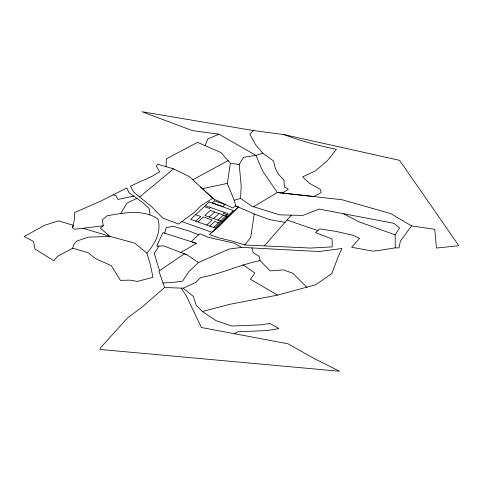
<?xml version="1.0" encoding="UTF-8"?>
<svg xmlns="http://www.w3.org/2000/svg" width="483" height="483" viewBox="0 0 483 483"><rect width="100%" height="100%" fill="white"/><g stroke="black" fill="none" stroke-linecap="round" stroke-linejoin="round"><path stroke-width="0.72" d="M166.061 166.707L157.47 164.172L156.414 166.122L159.662 171.918L152.399 176.108L130.452 186.142L133.61 192.041L151.734 206.772L162.868 218.189L178.656 224.046L194.848 211.916L200.554 206.006L212.828 198.223L189.505 176.693L173.578 168.875L166.061 166.707L166.375 158.877L197.517 142.346L220.985 152.556L230.361 163.32L227.312 183.401L234.189 200.258L235.801 205.939L238.318 207.05L218.201 227.209L209.417 234.527L218.624 237.793L232.836 241.228L244.845 244.978L310.503 248.057L332.219 246.867L332.099 239.007L315.471 232.601L319.818 228.894L335.287 231.254L353.26 235.318L359.563 238.367L351.642 247.26L372.737 251.1L377.398 250.725L395.263 247.857L399 247.918L400.353 241.295L411.564 225.893L434.778 229.328L436.397 248.039L458.85 245.738L399.574 160.332L284.076 134.618L253.503 130.579L141.996 111.736L192.427 130.603L218.877 134.189L256.002 155.429L262.649 171.127L277.32 192.506L342.067 199.739L390.656 213.564L411.564 225.893M240.582 198.386L241.198 185.883L239.182 164.455L243.613 157.265L256.002 155.429L262.788 153.129L273.577 160.99L275.328 168.332L278.619 174.405L283.944 180.123L284.378 186.818L288.291 189.306L282.356 193.055L277.32 192.506L253.551 206.736L251.649 206.108L240.582 198.386L234.189 200.258M212.514 198.422L232.655 207.95L235.801 205.939L254.269 214.005L250.762 237.123L244.845 244.978M164.709 233.198L166.152 227.741L173.071 226.219L189.656 231.224L198.658 234.774M72.746 248.184L73.549 244.839L76.682 241.095L88.25 237.183L109.967 236.386L134.751 243.136L146.904 253.128L150.34 264.624L152.972 277.327L137.371 281.402L129.842 280.134L120.454 280.382L111.217 265.602L95.531 258.592L88.105 252.694L72.746 248.184L57.67 256.238L53.794 260.723L34.842 248.926L33.575 241.458L24.15 236.555L45.07 225.084L58.715 220.9L73.247 225.283L72.571 227.831L74.672 229.268L103.277 225.778L102.233 220.049L107.051 215.804C123.491 212.888 142.896 208.891 157.712 218.799C162.046 231.067 154.898 244.03 146.904 253.128M72.571 227.837L74.249 220.242L74.473 212.605L100.712 201.121L126.872 187.947L129.033 192.832L142.666 202.492L149.181 208.565L150.05 214.488M205.082 145.437L207.974 138.875L218.877 134.189M158.895 246.095L154.216 253.412L159.553 270.679M120.828 213.395L126.944 203.12L137.015 198.296M395.263 247.857L395.136 234.865L399.586 227.934L393.995 223.339L319.064 209.061L302.775 215.424L279.579 214.85L253.551 206.736M264.467 245.75L291.291 215.134M198.477 262.541L188.611 271.965L182.574 281.178L171.972 282.543L162.976 282.953L158.925 271.108L184.391 253.81L186.975 254.819L198.477 262.541L228.966 249.089L241.657 247.381L319.088 251.534L341.928 248.516L337.985 257.258L331.839 273.547L315.725 284.759L277.55 295.113L229.552 304.362L202.389 311.541L196.237 305.274L193.333 296.393L183.16 288.2L164.57 287.506L142.087 307.103L127.91 317.524L100.736 347.579L99.993 349.438L339.634 371.264L314.675 358.821L287.965 343.787L201.375 327.51L186.335 295.916L181.173 288.128M213.625 227.505L228.103 213.746L205.335 205.643M238.318 207.05L211.814 232.245L181.91 221.612M253.503 130.579L249.789 134.087L255.773 144.985L262.788 153.129M195.796 221.166L200.753 216.517L195.663 214.706M210.425 207.455L209.368 208.445L204.279 206.633M198.006 221.951L203.391 216.903L212.128 220.013L206.742 225.06M209.266 217.048L214.645 212.001M213.631 218.6L219.016 213.558M209.779 226.135L214.736 221.492L218.533 222.844M224.408 212.429L223.351 213.42L227.058 214.742M218.002 220.157L223.388 215.11M139.659 196.955L173.578 168.875M103.277 225.778L100.319 228.193L109.967 236.386L82.949 228.254M180.986 252.476L196.412 243.366L162.928 232.631L156.703 246.197L163.628 245.865L186.975 254.819M234.466 333.729L237.98 331.755L266.845 330.583L278.818 328.591L269.834 323.423L261.339 324.842L231.973 326.025L216.324 320.809L202.389 311.541M192.808 179.797L228.278 160.519M183.16 288.2L195.808 282.434L200.668 277.508C221.117 273.988 239.791 264.678 260.041 260.609L270.245 270.903L283.388 269.87L292.764 273.203L306.953 287.379M133.99 196.02L117.997 199.437L115.848 195.633L113.197 194.836M200.608 187.12L202.317 188.66L227.312 183.401M282.356 193.055L313.654 196.478L321.11 192.741L320.47 189.463L309.283 183.184L302.696 176.814L315.266 170.97L327.317 160.791L336.373 149.368C318.647 145.637 301.006 141.108 284.076 134.618M230.361 163.32L239.182 164.455M285.115 222.391L269.858 219.656L254.269 214.005M196.412 243.366L191.105 241.663L199.865 233.675L207.986 237.207L234.358 243.263L241.657 247.381M287.198 220.037L317.826 230.62M395.136 234.865L358.899 221.782L343.685 213.824M277.55 295.113L250.436 279.277L254.855 273.082L242.973 264.744M202.317 188.66L213.583 198.93M162.976 282.953L164.57 287.506M251.921 247.815L253.128 252.543L259.474 256.624L260.041 260.609M209.236 201.991L190.707 219.354L214.869 227.946L233.398 210.588L209.236 201.991M214.524 200.819L212.369 202.842L222.856 206.573L225.012 204.55L214.524 200.819M210.28 210.449L204.895 215.49L222.373 221.709L227.753 216.668L210.28 210.449"/></g></svg>
